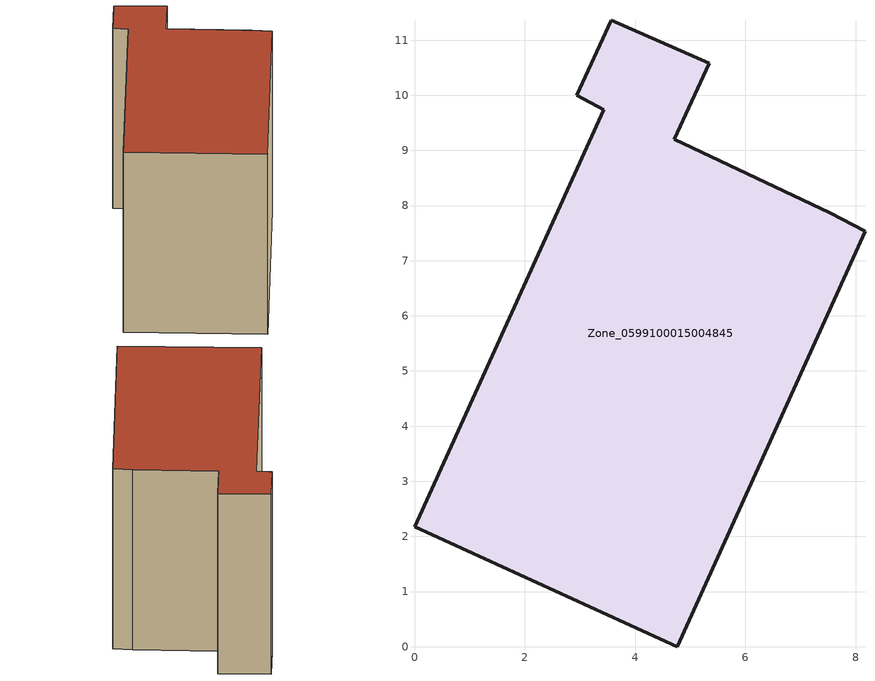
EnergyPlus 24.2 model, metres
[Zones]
Zone_0599100015004845
 floor ground (C_G): 4.77,0 0,2.17 3.44,9.73 2.94,10 3.57,11.36 5.34,10.58 4.71,9.2 7.53,7.87 8.17,7.54 z0.91
 wall outside (C_F): 4.71,9.2 5.34,10.58 3.57,11.36 2.94,10 3.44,9.73 0,2.17 4.77,0 8.17,7.54 7.53,7.87 4.71,9.2 z0.91:8.64
 roof outside (C_R): 4.77,0 8.17,7.54 7.53,7.87 4.71,9.2 5.34,10.58 3.57,11.36 2.94,10 3.44,9.73 0,2.17 z8.64
[BUILDING]
Pand.0599100015004845: North Axis=0; Terrain=City; Loads Convergence Tolerance Value=0.04; Temperature Convergence Tolerance Value=0.4; Solar Distribution=FullExterior; Maximum Number of Warmup Days=25; Minimum Number of Warmup Days=1
[Site:Location]
Rotterdam.The.Hague.AP_ZH_NLD Design_Conditions: Latitude=51.96; Longitude=4.45; Time Zone=1; Elevation=-4.5
[SITE:GROUNDTEMPERATURE:BUILDINGSURFACE]
18, 18, 18, 18, 18, 18, 18, 18, 18, 18, 18, 18
[MATERIAL] Thermal Absorptance=0.9; Solar Absorptance=0.7; Visible Absorptance=0.7
Name | Roughness | Thickness | Conductivity | Density | Specific Heat
G.TI.1965-1974 | MediumSmooth | 0.15 | 0.882353 | 540 | 1210
F.TI.1965-1974 | Rough | 0.3 | 0.697674 | 1920 | 840
R.TI.1965-1974 | MediumRough | 0.2 | 0.232558 | 1500 | 1000
[CONSTRUCTION]
C_G: G.TI.1965-1974
C_F: F.TI.1965-1974
C_R: R.TI.1965-1974
[ZONE]
Zone_0599100015004845: Type=1; Multiplier=1; Ceiling Height=Autocalculate; Volume=Autocalculate; Floor Area=autocalculate; Part of Total Floor Area=Yes
[ZONEINFILTRATION:DESIGNFLOWRATE]
Infil_Zone_0599100015004845: Zone or ZoneList or Space or SpaceList=Zone_0599100015004845; Schedule=AlwaysOn; Design Flow Rate Calculation Method=Flow/Area; Flow Rate per Floor Area=0.003; Constant Term Coefficient=1; Temperature Term Coefficient=0; Velocity Term Coefficient=0; Velocity Squared Term Coefficient=0
[HVACTEMPLATE:ZONE:IDEALLOADSAIRSYSTEM]
Zone_0599100015004845: Maximum Heating Supply Air Temperature=50; Minimum Cooling Supply Air Temperature=13; Maximum Heating Supply Air Humidity Ratio=0.0156; Minimum Cooling Supply Air Humidity Ratio=0.0077; Heating Limit=NoLimit; Cooling Limit=NoLimit; Dehumidification Control Type=ConstantSensibleHeatRatio; Cooling Sensible Heat Ratio=0.7; Dehumidification Setpoint=60; Humidification Control Type=None; Humidification Setpoint=30; Outdoor Air Method=None; Outdoor Air Flow Rate per Person=0.00944; Outdoor Air Flow Rate per Zone Floor Area=0; Outdoor Air Flow Rate per Zone=0; Demand Controlled Ventilation Type=None; Outdoor Air Economizer Type=NoEconomizer; Heat Recovery Type=None; Sensible Heat Recovery Effectiveness=0.7; Latent Heat Recovery Effectiveness=0.65
[ZONECONTROL:THERMOSTAT]
ThermostatControl_Zone_0599100015004845: Zone or ZoneList=Zone_0599100015004845; Control Type Schedule=DualSetpointControlType; Control 1=Thermostat_Zone_0599100015004845; Temperature Difference Between Cutout And Setpoint=0
[THERMOSTATSETPOINT:DUALSETPOINT]
Thermostat_Zone_0599100015004845: Heating Setpoint Temperature Schedule=HeatingSetpoint_Zone_0599100015004845; Cooling Setpoint Temperature Schedule=CoolingSetpoint_Zone_0599100015004845
[SCHEDULE:COMPACT]
HeatingSetpoint_Zone_0599100015004845: Through: 12/31, For: AllDays, Until: 24:00, 21
CoolingSetpoint_Zone_0599100015004845: Through: 12/31, For: AllDays, Until: 24:00, 24
DualSetpointControlType: Through: 12/31, For: AllDays, Until: 24:00, 4
AlwaysOn: Through: 12/31, For: AllDays, Until: 24:00, 1
